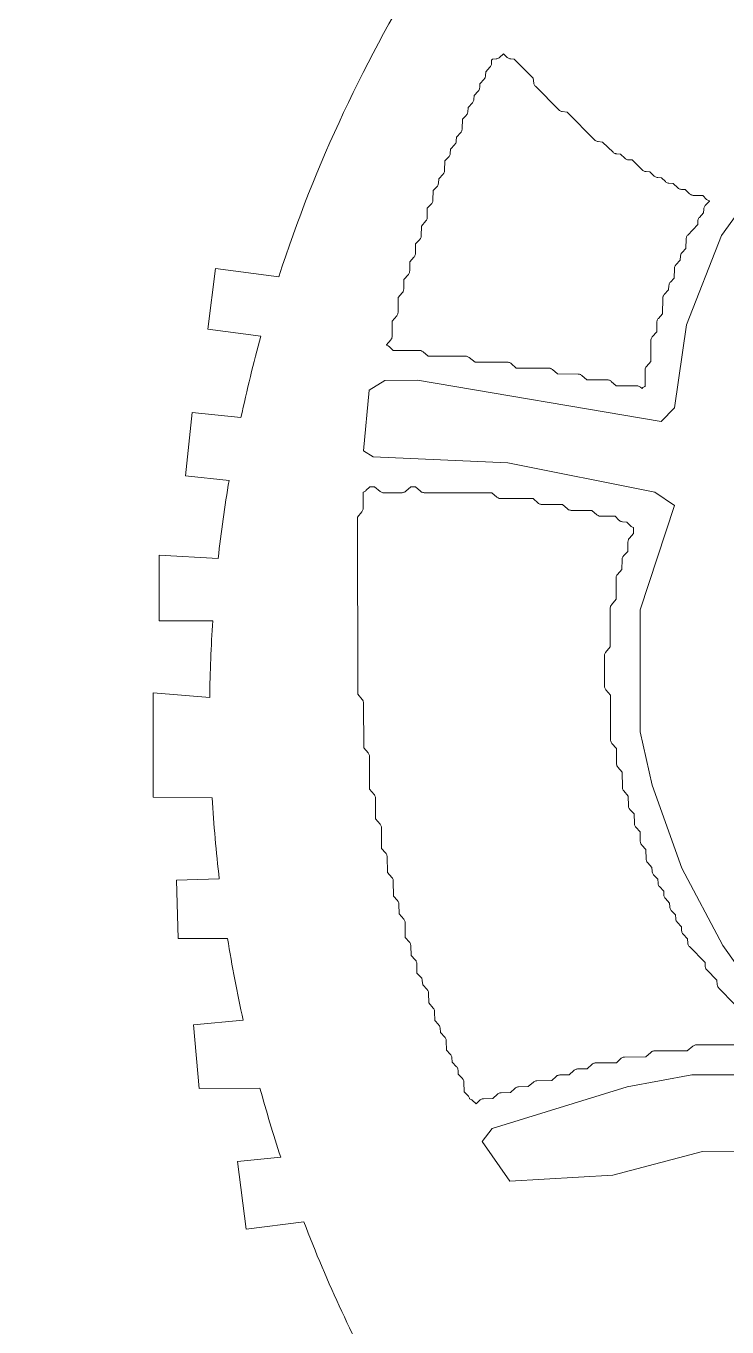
# Model space of a CAD drawing. Header units: inches. Extents: x 36 to 80.1, y 17.3 to 55.9.
# Drawn here: x 45.95 to 49.11, y 39.88 to 45.76 of the extents above; entities that cross this region are included whole.
import ezdxf

# ---------------------------------------------------------------- set-up
doc = ezdxf.new("R2010")
doc.units = ezdxf.units.IN
for name, color, linetype, lineweight in [('01_ORIGINAL_CAD', 7, 'Continuous', 20), ('02_APPROVED_PDF_OUTLINES', 7, 'Continuous', 15), ('04_APPROVED_PERIMETER', 7, 'Continuous', 15)]:
    doc.layers.add(name, color=color, linetype=linetype, lineweight=lineweight)

msp = doc.modelspace()

# ---------------------------------------------------------------- linework, layer by layer
at = {"layer": '01_ORIGINAL_CAD'}
for points in [[(47.0869, 44.6297, -0.062406), (47.763, 46.0735), (45.5722, 47.2899, 0.058367), (44.8008, 44.9442, 0.058367)], [(46.9163, 43.9933, -0.01479), (47.0064, 44.3616, -0.01479)], [(46.8134, 43.3568, -0.013879), (46.8623, 43.7093)], [(46.7752, 42.7279, -0.013523), (46.7886, 43.0744, -0.013523)], [(46.8183, 41.9082, -0.014342), (46.786, 42.2745)], [(46.926, 41.2696, -0.014645), (46.8557, 41.6385)], [(47.0957, 40.6507, -0.012679), (47.002, 40.962)], [(48.1417, 39.35), (48.1299, 39.6486), (47.5702, 39.5607, -0.034306), (47.2, 40.3576, -0.034306)]]:
    msp.add_lwpolyline(points, format="xyb", dxfattribs=at)
for points in [[(47.0869, 44.6297), (46.8018, 44.6666), (46.7664, 44.3927), (47.0064, 44.3616)], [(46.9163, 43.9933), (46.6964, 44.0163), (46.6664, 43.7297), (46.8623, 43.7093)], [(46.8134, 43.3568), (46.5462, 43.3706), (46.5462, 43.0744), (46.7886, 43.0744)], [(46.7752, 42.7279), (46.519, 42.7483), (46.519, 42.2768), (46.786, 42.2745)], [(46.8183, 41.9082), (46.6252, 41.9024), (46.6331, 41.6385), (46.8557, 41.6385)], [(46.926, 41.2696), (46.7016, 41.2491), (46.728, 40.9607), (47.002, 40.962)], [(47.0957, 40.6507), (46.8999, 40.6301)], [(46.8999, 40.6301), (46.939, 40.3243), (47.2, 40.3576)]]:
    msp.add_lwpolyline(points, dxfattribs=at)
at = {"layer": '02_APPROVED_PDF_OUTLINES'}
msp.add_lwpolyline([(47.573, 44.3207), (47.573, 44.322), (47.5931, 44.345), (47.5952, 44.3479), (47.5969, 44.351), (47.5982, 44.3543), (47.5989, 44.3578), (47.5992, 44.3614), (47.5993, 44.4293), (47.6194, 44.4524), (47.6215, 44.4553), (47.6233, 44.4584), (47.6245, 44.4617), (47.6253, 44.4652), (47.6255, 44.4688), (47.6257, 44.5362), (47.6444, 44.5564), (47.6463, 44.5587), (47.6479, 44.5613), (47.6492, 44.564), (47.6502, 44.5669), (47.6508, 44.5699), (47.651, 44.5729), (47.6519, 44.6171), (47.6721, 44.6403), (47.6743, 44.6432), (47.676, 44.6463), (47.6772, 44.6496), (47.678, 44.6531), (47.6783, 44.6566), (47.6784, 44.6973), (47.6971, 44.7175), (47.6991, 44.7198), (47.7007, 44.7224), (47.702, 44.7251), (47.703, 44.728), (47.7036, 44.731), (47.7038, 44.734), (47.7047, 44.7777), (47.7235, 44.798), (47.7255, 44.8003), (47.7271, 44.8029), (47.7284, 44.8057), (47.7294, 44.8085), (47.73, 44.8115), (47.7302, 44.8145), (47.7311, 44.8587), (47.7513, 44.8819), (47.7534, 44.8848), (47.7551, 44.8879), (47.7564, 44.8912), (47.7572, 44.8947), (47.7574, 44.8983), (47.7576, 44.9389), (47.7763, 44.9591), (47.7782, 44.9614), (47.7799, 44.964), (47.7812, 44.9667), (47.7821, 44.9696), (47.7827, 44.9726), (47.783, 44.9756), (47.7838, 45.019), (47.801, 45.0366), (47.8032, 45.0393), (47.805, 45.0422), (47.8064, 45.0453), (47.8074, 45.0486), (47.8079, 45.0519), (47.8096, 45.0723), (47.8291, 45.0933), (47.8311, 45.0957), (47.8327, 45.0982), (47.834, 45.101), (47.835, 45.1039), (47.8356, 45.1068), (47.8358, 45.1099), (47.8367, 45.1532), (47.8538, 45.1709), (47.856, 45.1735), (47.8578, 45.1764), (47.8593, 45.1795), (47.8602, 45.1828), (47.8608, 45.1862), (47.8625, 45.2066), (47.882, 45.2276), (47.8842, 45.2303), (47.886, 45.2334), (47.8874, 45.2366), (47.8882, 45.24), (47.8886, 45.2436), (47.8893, 45.2607), (47.9084, 45.2813), (47.9103, 45.2836), (47.912, 45.2862), (47.9133, 45.2889), (47.9142, 45.2918), (47.9149, 45.2948), (47.9151, 45.2978), (47.9159, 45.3412), (47.9331, 45.3588), (47.9353, 45.3614), (47.9371, 45.3643), (47.9385, 45.3675), (47.9395, 45.3707), (47.94, 45.3741), (47.9418, 45.3945), (47.9613, 45.4155), (47.9635, 45.4183), (47.9653, 45.4213), (47.9666, 45.4246), (47.9675, 45.428), (47.9679, 45.4315), (47.9686, 45.4486), (47.9877, 45.4692), (47.9899, 45.472), (47.9917, 45.475), (47.9931, 45.4783), (47.994, 45.4817), (47.9944, 45.4852), (47.9951, 45.5023), (48.0141, 45.5229), (48.0164, 45.5257), (48.0182, 45.5287), (48.0195, 45.532), (48.0204, 45.5354), (48.0208, 45.5389), (48.0215, 45.556), (48.0406, 45.5766), (48.0428, 45.5794), (48.0446, 45.5824), (48.046, 45.5857), (48.0468, 45.5891), (48.0472, 45.5926), (48.0479, 45.6093), (48.052, 45.6135), (48.0683, 45.6142), (48.0718, 45.6146), (48.0753, 45.6155), (48.0786, 45.6169), (48.0816, 45.6188), (48.0844, 45.6211), (48.1012, 45.6371), (48.118, 45.6211), (48.1208, 45.6188), (48.1238, 45.617), (48.1271, 45.6156), (48.1306, 45.6147), (48.1341, 45.6142), (48.1504, 45.6135), (48.2353, 45.5279), (48.2386, 45.5049), (48.2392, 45.5018), (48.2403, 45.4988), (48.2417, 45.4959), (48.2435, 45.4932), (48.2456, 45.4908), (48.3519, 45.3835), (48.3544, 45.3814), (48.3571, 45.3796), (48.3599, 45.3781), (48.363, 45.377), (48.3662, 45.3764), (48.3888, 45.3731), (48.5138, 45.2475), (48.5164, 45.2452), (48.5193, 45.2433), (48.5225, 45.2418), (48.5258, 45.2408), (48.5293, 45.2403), (48.5491, 45.2385), (48.5964, 45.1923), (48.5987, 45.1903), (48.6012, 45.1886), (48.6039, 45.1872), (48.6068, 45.1862), (48.6097, 45.1855), (48.6128, 45.1852), (48.6295, 45.1844), (48.6498, 45.1652), (48.6525, 45.1629), (48.6556, 45.1611), (48.6589, 45.1597), (48.6623, 45.1588), (48.6659, 45.1584), (48.6824, 45.1576), (48.7292, 45.1118), (48.7315, 45.1099), (48.7341, 45.1082), (48.7368, 45.1068), (48.7396, 45.1057), (48.7426, 45.1051), (48.7456, 45.1047), (48.7624, 45.104), (48.7827, 45.0848), (48.7854, 45.0825), (48.7885, 45.0807), (48.7918, 45.0793), (48.7952, 45.0784), (48.7988, 45.0779), (48.8152, 45.0772), (48.8328, 45.0598), (48.8354, 45.0575), (48.8383, 45.0556), (48.8415, 45.0542), (48.8448, 45.0532), (48.8482, 45.0526), (48.8682, 45.0508), (48.8889, 45.0312), (48.8917, 45.0289), (48.8948, 45.0271), (48.898, 45.0257), (48.9015, 45.0248), (48.905, 45.0243), (48.9218, 45.0236), (48.9421, 45.0044), (48.9444, 45.0024), (48.947, 45.0007), (48.9498, 44.9994), (48.9527, 44.9984), (48.9557, 44.9978), (48.9587, 44.9975), (49.0014, 44.9966), (49.0188, 44.9794), (49.0212, 44.9772), (49.0239, 44.9754), (49.0269, 44.974), (49.03, 44.973), (49.0313, 44.9727), (49.0313, 44.9719), (49.0127, 44.9518), (49.0105, 44.949), (49.0087, 44.946), (49.0073, 44.9427), (49.0064, 44.9393), (49.006, 44.9358), (49.0053, 44.9186), (48.9862, 44.8981), (48.984, 44.8953), (48.9822, 44.8923), (48.9809, 44.889), (48.98, 44.8856), (48.9796, 44.8821), (48.9789, 44.8651), (48.9336, 44.8178), (48.9316, 44.8154), (48.9299, 44.8128), (48.9285, 44.81), (48.9275, 44.8071), (48.9269, 44.8041), (48.9266, 44.801), (48.9258, 44.7576), (48.9086, 44.7399), (48.9064, 44.7373), (48.9046, 44.7344), (48.9032, 44.7313), (48.9022, 44.728), (48.9017, 44.7246), (48.9, 44.7043), (48.8805, 44.6833), (48.8785, 44.6809), (48.8769, 44.6783), (48.8756, 44.6756), (48.8746, 44.6727), (48.874, 44.6698), (48.8738, 44.6667), (48.873, 44.6234), (48.8558, 44.6057), (48.8536, 44.6031), (48.8518, 44.6002), (48.8503, 44.5971), (48.8494, 44.5938), (48.8488, 44.5904), (48.8471, 44.57), (48.8276, 44.549), (48.8257, 44.5466), (48.824, 44.5441), (48.8227, 44.5413), (48.8218, 44.5384), (48.8212, 44.5354), (48.821, 44.5323), (48.8201, 44.4619), (48.8013, 44.4416), (48.7994, 44.4393), (48.7977, 44.4367), (48.7964, 44.434), (48.7955, 44.4311), (48.7949, 44.4281), (48.7946, 44.4251), (48.7938, 44.381), (48.7735, 44.3577), (48.7714, 44.3548), (48.7697, 44.3517), (48.7684, 44.3484), (48.7676, 44.3449), (48.7674, 44.3413), (48.7673, 44.2465), (48.7472, 44.2235), (48.7451, 44.2206), (48.7434, 44.2175), (48.7421, 44.2141), (48.7414, 44.2107), (48.7411, 44.2071), (48.741, 44.1344), (48.7403, 44.1342), (48.7372, 44.1328), (48.7343, 44.1311), (48.7316, 44.1289), (48.7272, 44.1248), (48.7206, 44.1305), (48.7177, 44.1326), (48.7146, 44.1343), (48.7113, 44.1355), (48.7079, 44.1362), (48.7044, 44.1365), (48.611, 44.1367), (48.5881, 44.1569), (48.5858, 44.1588), (48.5832, 44.1603), (48.5804, 44.1616), (48.5776, 44.1625), (48.5746, 44.163), (48.5716, 44.1632), (48.4782, 44.1634), (48.4554, 44.1837), (48.453, 44.1855), (48.4504, 44.1871), (48.4477, 44.1883), (48.4448, 44.1892), (48.4418, 44.1898), (48.4388, 44.19), (48.3454, 44.1902), (48.3226, 44.2104), (48.3202, 44.2123), (48.3176, 44.2138), (48.3149, 44.2151), (48.312, 44.216), (48.309, 44.2165), (48.306, 44.2167), (48.1595, 44.2169), (48.1367, 44.2371), (48.1344, 44.239), (48.1318, 44.2405), (48.129, 44.2418), (48.1261, 44.2427), (48.1232, 44.2432), (48.1202, 44.2434), (47.9731, 44.2436), (47.9471, 44.2648), (47.9443, 44.2667), (47.9413, 44.2683), (47.9381, 44.2695), (47.9347, 44.2702), (47.9313, 44.2704), (47.7613, 44.2703), (47.7385, 44.2905), (47.7361, 44.2923), (47.7335, 44.2939), (47.7308, 44.2951), (47.7279, 44.296), (47.7249, 44.2966), (47.7219, 44.2968), (47.6028, 44.297), (47.5856, 44.314), (47.5831, 44.3161), (47.5804, 44.3179), (47.5775, 44.3194), (47.5744, 44.3204)], close=True, dxfattribs=at)
msp.add_lwpolyline([(49.2479, 41.1579), (48.9725, 41.1577), (48.9691, 41.1575), (48.9657, 41.1568), (48.9625, 41.1556), (48.9594, 41.154), (48.9566, 41.1521), (48.9308, 41.1308), (48.7837, 41.1304), (48.7807, 41.1303), (48.7777, 41.1297), (48.7749, 41.1288), (48.7721, 41.1276), (48.7695, 41.126), (48.7671, 41.1241), (48.7443, 41.1038), (48.648, 41.1026), (48.6449, 41.1024), (48.6418, 41.1018), (48.6389, 41.1008), (48.636, 41.0994), (48.6334, 41.0977), (48.631, 41.0957), (48.6113, 41.0769), (48.5183, 41.0766), (48.5153, 41.0764), (48.5124, 41.0758), (48.5095, 41.0749), (48.5068, 41.0737), (48.5042, 41.0721), (48.5018, 41.0702), (48.4789, 41.0498), (48.4355, 41.0488), (48.4324, 41.0485), (48.4294, 41.0479), (48.4265, 41.0469), (48.4237, 41.0456), (48.4211, 41.0439), (48.4188, 41.0419), (48.3988, 41.0229), (48.3559, 41.0219), (48.3528, 41.0216), (48.3498, 41.021), (48.3469, 41.02), (48.3441, 41.0187), (48.3416, 41.017), (48.3392, 41.015), (48.3194, 40.9962), (48.253, 40.9959), (48.25, 40.9957), (48.2471, 40.9951), (48.2442, 40.9942), (48.2415, 40.9929), (48.2389, 40.9914), (48.2365, 40.9895), (48.2136, 40.9691), (48.1702, 40.9681), (48.1671, 40.9678), (48.1641, 40.9672), (48.1612, 40.9662), (48.1584, 40.9648), (48.1558, 40.9632), (48.1535, 40.9612), (48.1335, 40.9422), (48.0906, 40.9412), (48.0875, 40.9409), (48.0845, 40.9403), (48.0816, 40.9393), (48.0788, 40.9379), (48.0763, 40.9363), (48.0739, 40.9343), (48.0539, 40.9153), (48.011, 40.9143), (48.0079, 40.914), (48.0049, 40.9134), (48.002, 40.9124), (47.9993, 40.911), (47.9967, 40.9094), (47.9943, 40.9074), (47.9776, 40.8914), (47.9607, 40.9074), (47.958, 40.9096), (47.9551, 40.9114), (47.9519, 40.9128), (47.9486, 40.9137), (47.9484, 40.9137), (47.9478, 40.9168), (47.9468, 40.9199), (47.9454, 40.9228), (47.9436, 40.9255), (47.9415, 40.928), (47.9243, 40.9456), (47.9233, 40.989), (47.923, 40.992), (47.9224, 40.995), (47.9215, 40.9979), (47.9201, 41.0006), (47.9185, 41.0032), (47.9166, 41.0055), (47.8974, 41.026), (47.8966, 41.0432), (47.8962, 41.0467), (47.8953, 41.0501), (47.894, 41.0534), (47.8922, 41.0564), (47.8899, 41.0592), (47.8703, 41.0801), (47.8685, 41.1005), (47.868, 41.1039), (47.867, 41.1072), (47.8656, 41.1103), (47.8638, 41.1132), (47.8615, 41.1158), (47.8443, 41.1334), (47.8433, 41.1768), (47.8431, 41.1798), (47.8424, 41.1828), (47.8415, 41.1857), (47.8402, 41.1884), (47.8385, 41.191), (47.8366, 41.1933), (47.817, 41.2143), (47.8152, 41.2347), (47.8147, 41.2381), (47.8137, 41.2413), (47.8122, 41.2444), (47.8104, 41.2473), (47.8082, 41.2499), (47.7911, 41.2674), (47.7908, 41.3078), (47.7905, 41.3114), (47.7898, 41.3148), (47.7885, 41.3181), (47.7868, 41.3212), (47.7846, 41.3241), (47.7643, 41.3473), (47.7633, 41.3915), (47.763, 41.3945), (47.7624, 41.3975), (47.7614, 41.4003), (47.7601, 41.4031), (47.7585, 41.4056), (47.7565, 41.408), (47.7369, 41.429), (47.7352, 41.4493), (47.7346, 41.4527), (47.7336, 41.456), (47.7322, 41.4591), (47.7304, 41.462), (47.7281, 41.4646), (47.7109, 41.4823), (47.7099, 41.5256), (47.7097, 41.5287), (47.709, 41.5316), (47.7081, 41.5345), (47.7068, 41.5372), (47.7051, 41.5398), (47.7032, 41.5421), (47.6842, 41.5625), (47.6832, 41.6061), (47.683, 41.6092), (47.6824, 41.6121), (47.6814, 41.615), (47.6801, 41.6177), (47.6784, 41.6203), (47.6765, 41.6226), (47.6577, 41.6428), (47.6573, 41.7103), (47.6571, 41.7138), (47.6563, 41.7173), (47.655, 41.7206), (47.6533, 41.7237), (47.6511, 41.7266), (47.6308, 41.7498), (47.6298, 41.794), (47.6295, 41.797), (47.6289, 41.8), (47.6279, 41.8028), (47.6266, 41.8056), (47.625, 41.8081), (47.6231, 41.8105), (47.6043, 41.8306), (47.6039, 41.8981), (47.6036, 41.9017), (47.6028, 41.9051), (47.6016, 41.9085), (47.5998, 41.9116), (47.5977, 41.9144), (47.5774, 41.9376), (47.5763, 42.0085), (47.576, 42.0115), (47.5754, 42.0145), (47.5745, 42.0174), (47.5732, 42.0202), (47.5715, 42.0228), (47.5696, 42.0252), (47.5508, 42.0453), (47.5503, 42.1396), (47.5501, 42.1432), (47.5493, 42.1466), (47.548, 42.15), (47.5463, 42.1531), (47.5441, 42.1559), (47.524, 42.179), (47.5235, 42.2738), (47.5233, 42.2773), (47.5225, 42.2808), (47.5212, 42.2842), (47.5195, 42.2873), (47.5173, 42.2901), (47.4972, 42.3132), (47.4966, 42.4616), (47.4964, 42.4652), (47.4956, 42.4687), (47.4943, 42.472), (47.4926, 42.4751), (47.4904, 42.478), (47.4703, 42.501), (47.4696, 42.7031), (47.4694, 42.7067), (47.4686, 42.7102), (47.4673, 42.7135), (47.4656, 42.7167), (47.4634, 42.7195), (47.4433, 42.7426), (47.4418, 43.5435), (47.4618, 43.5666), (47.464, 43.5694), (47.4657, 43.5725), (47.4669, 43.5759), (47.4677, 43.5794), (47.468, 43.5829), (47.468, 43.6564), (47.4694, 43.6566), (47.4725, 43.6577), (47.4754, 43.6591), (47.4782, 43.6609), (47.4806, 43.6631), (47.4977, 43.6801), (47.519, 43.6801), (47.545, 43.6589), (47.5478, 43.657), (47.5508, 43.6554), (47.5541, 43.6542), (47.5574, 43.6535), (47.5609, 43.6533), (47.6434, 43.6537), (47.6465, 43.6539), (47.6494, 43.6544), (47.6523, 43.6553), (47.655, 43.6566), (47.6576, 43.6581), (47.66, 43.66), (47.6827, 43.6802), (47.7042, 43.6803), (47.727, 43.66), (47.7294, 43.6582), (47.732, 43.6566), (47.7348, 43.6554), (47.7376, 43.6545), (47.7406, 43.6539), (47.7436, 43.6537), (48.0494, 43.6537), (48.0722, 43.6335), (48.0745, 43.6316), (48.0771, 43.63), (48.0799, 43.6288), (48.0827, 43.6279), (48.0857, 43.6273), (48.0887, 43.6272), (48.2352, 43.627), (48.258, 43.6068), (48.2604, 43.6049), (48.263, 43.6033), (48.2657, 43.6021), (48.2686, 43.6012), (48.2716, 43.6006), (48.2746, 43.6005), (48.368, 43.6003), (48.3908, 43.58), (48.3932, 43.5782), (48.3957, 43.5766), (48.3985, 43.5754), (48.4014, 43.5745), (48.4043, 43.5739), (48.4073, 43.5737), (48.5007, 43.5735), (48.5236, 43.5533), (48.5259, 43.5514), (48.5285, 43.5499), (48.5313, 43.5486), (48.5341, 43.5477), (48.5371, 43.5472), (48.5401, 43.547), (48.6062, 43.5468), (48.6233, 43.5297), (48.626, 43.5275), (48.6289, 43.5256), (48.632, 43.5241), (48.6353, 43.5231), (48.6387, 43.5226), (48.6584, 43.5208), (48.6765, 43.5029), (48.679, 43.5008), (48.6817, 43.499), (48.6846, 43.4975), (48.6877, 43.4965), (48.6891, 43.4962), (48.6891, 43.4686), (48.6705, 43.4485), (48.6685, 43.4461), (48.6669, 43.4435), (48.6656, 43.4408), (48.6646, 43.4379), (48.664, 43.435), (48.6638, 43.4319), (48.6629, 43.3882), (48.6441, 43.3679), (48.6421, 43.3656), (48.6405, 43.363), (48.6392, 43.3603), (48.6382, 43.3574), (48.6376, 43.3544), (48.6374, 43.3514), (48.6365, 43.3072), (48.6163, 43.284), (48.6142, 43.2811), (48.6124, 43.278), (48.6112, 43.2746), (48.6104, 43.2712), (48.6102, 43.2676), (48.6101, 43.1723), (48.5891, 43.1461), (48.5872, 43.1433), (48.5856, 43.1403), (48.5845, 43.1371), (48.5838, 43.1338), (48.5836, 43.1304), (48.5839, 42.9575), (48.563, 42.9313), (48.561, 42.9285), (48.5595, 42.9255), (48.5583, 42.9223), (48.5577, 42.919), (48.5575, 42.9156), (48.558, 42.7785), (48.5583, 42.7749), (48.559, 42.7714), (48.5603, 42.7681), (48.562, 42.765), (48.5642, 42.7621), (48.5844, 42.7391), (48.585, 42.537), (48.5853, 42.5334), (48.586, 42.5299), (48.5873, 42.5266), (48.589, 42.5234), (48.5912, 42.5206), (48.6114, 42.4975), (48.6118, 42.4296), (48.612, 42.426), (48.6128, 42.4225), (48.6141, 42.4192), (48.6158, 42.4161), (48.6179, 42.4133), (48.6381, 42.3902), (48.6385, 42.3222), (48.6388, 42.3187), (48.6396, 42.3152), (48.6408, 42.3119), (48.6425, 42.3088), (48.6447, 42.3059), (48.665, 42.2827), (48.6661, 42.2385), (48.6663, 42.2355), (48.6669, 42.2325), (48.6679, 42.2296), (48.6692, 42.2269), (48.6708, 42.2244), (48.6728, 42.222), (48.6917, 42.2017), (48.6928, 42.158), (48.693, 42.155), (48.6936, 42.152), (48.6946, 42.1491), (48.6959, 42.1464), (48.6975, 42.1439), (48.6995, 42.1415), (48.7184, 42.1212), (48.7194, 42.0775), (48.7197, 42.0745), (48.7203, 42.0715), (48.7213, 42.0686), (48.7226, 42.0659), (48.7242, 42.0634), (48.7262, 42.061), (48.7451, 42.0407), (48.7461, 41.997), (48.7464, 41.994), (48.747, 41.991), (48.748, 41.9881), (48.7493, 41.9854), (48.7509, 41.9829), (48.7529, 41.9805), (48.772, 41.96), (48.7728, 41.9428), (48.7732, 41.9393), (48.7741, 41.9359), (48.7755, 41.9326), (48.7773, 41.9296), (48.7795, 41.9269), (48.7987, 41.9063), (48.7995, 41.8891), (48.7999, 41.8856), (48.8008, 41.8822), (48.8021, 41.879), (48.8039, 41.8759), (48.8062, 41.8732), (48.8253, 41.8527), (48.8261, 41.8355), (48.8265, 41.832), (48.8274, 41.8286), (48.8288, 41.8253), (48.8306, 41.8223), (48.8328, 41.8195), (48.852, 41.799), (48.8527, 41.7818), (48.8532, 41.7783), (48.8541, 41.7749), (48.8554, 41.7717), (48.8572, 41.7686), (48.8595, 41.7659), (48.8786, 41.7453), (48.8794, 41.7282), (48.8798, 41.7247), (48.8807, 41.7212), (48.8821, 41.718), (48.8839, 41.715), (48.8861, 41.7122), (48.9053, 41.6917), (48.906, 41.6745), (48.9064, 41.671), (48.9073, 41.6676), (48.9087, 41.6643), (48.9105, 41.6613), (48.9127, 41.6586), (48.9323, 41.6376), (48.9341, 41.6172), (48.9347, 41.6138), (48.9357, 41.6105), (48.9371, 41.6073), (48.939, 41.6044), (48.9412, 41.6018), (49.0118, 41.5303), (49.0125, 41.5135), (49.0128, 41.5106), (49.0135, 41.5076), (49.0145, 41.5048), (49.0159, 41.5021), (49.0175, 41.4996), (49.0195, 41.4973), (49.0654, 41.4496), (49.0672, 41.4294), (49.0677, 41.426), (49.0688, 41.4227), (49.0702, 41.4196), (49.0721, 41.4167), (49.0743, 41.414), (49.1453, 41.3421)], dxfattribs=at)
at = {"layer": '04_APPROVED_PERIMETER'}
for points in [[(49.2258, 41.4193), (49.0927, 41.6071), (48.9063, 41.9559), (48.7728, 42.3316), (48.7193, 42.5731), (48.7182, 43.1244), (48.8741, 43.5952), (48.7848, 43.6553), (48.121, 43.789), (47.5137, 43.8156), (47.4693, 43.8424), (47.4953, 44.1166), (47.5661, 44.1614), (47.7128, 44.1615), (48.8136, 43.9757), (48.8746, 44.0375), (48.9281, 44.4129), (49.0866, 44.8156), (49.1573, 44.9142)], [(49.637, 40.6769), (48.9999, 40.6765), (48.5957, 40.5688), (48.1305, 40.5416), (48.0061, 40.7206), (48.0503, 40.78), (48.6605, 40.9683), (48.9524, 41.0222), (49.533, 41.0229)]]:
    msp.add_lwpolyline(points, dxfattribs=at)

doc.saveas('drawing.dxf')
